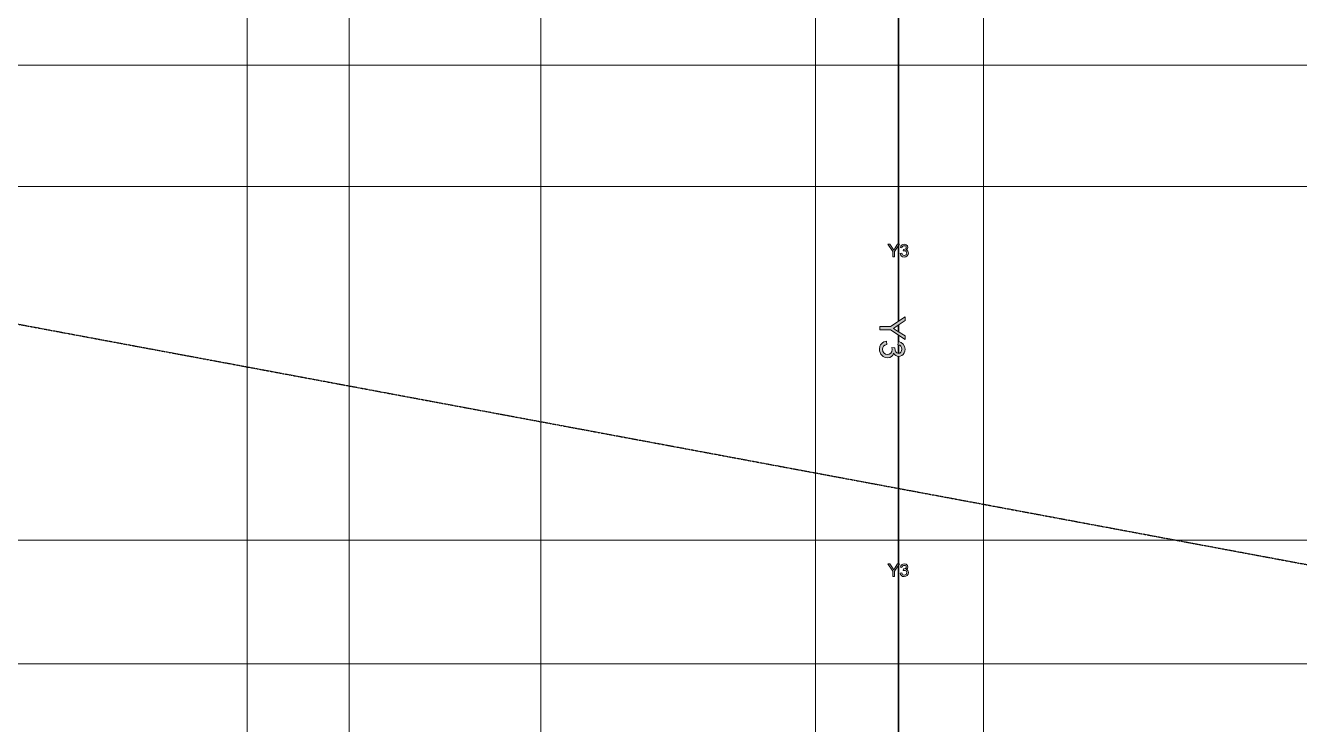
# Model space of a CAD drawing. Header units: inches. Extents: x -3670 to 241, y -250 to 1795.
# Drawn here: x -716 to -118, y 1031 to 1359 of the extents above; entities that cross this region are included whole.
import ezdxf

# ---------------------------------------------------------------- set-up
doc = ezdxf.new("R2010")
doc.units = ezdxf.units.IN
doc.header["$MEASUREMENT"] = 0
doc.linetypes.add('Double Dash 3_8_', pattern=[1, 0.375, -0.125, 0.125, -0.125, 0.125, -0.125])
for name, color, linetype, lineweight in [('A-GENM', 13, 'Continuous', 9), ('C-PROP-LINE', 91, 'Double Dash 3_8_', 30), ('S-GRID', 1, 'Continuous', 9)]:
    doc.layers.add(name, color=color, linetype=linetype, lineweight=lineweight)

# ---------------------------------------------------------------- blocks, each defined once
blk = doc.blocks.new('Control_Line - TBC_3D ControlLine_Y-1534579-01 - SECOND LEVEL - PENENTRATIONS')
at = {"layer": 'A-GENM'}
h = blk.add_hatch(color=256, dxfattribs=at)
h.paths.add_polyline_path([(1596, -0.13), (1596, 0.12), (1594.81, 0.12), (1594.64, -0.13)], flags=0)
h.paths.add_polyline_path([(1593.19, 0.12), (1589.89, 0.12), (1590.05, -0.13), (1593.03, -0.12), (1593.19, 0.12)], flags=0)
h.paths.add_polyline_path([(1588.31, -0.13), (1588.14, 0.12), (1504.87, 0.12), (1505.23, -0.13), (1586.12, -0.13)], flags=0)
h.paths.add_polyline_path([(1504.4, -0.06), (1504.4, 0.12), (1338.77, 0.12), (1338.77, 0.06), (1338.74, -0.13), (1504.4, -0.12), (1504.4, -0.09)], flags=0)
h.paths.add_polyline_path([(1337.29, 0.01), (1337.27, 0.12), (1333.34, 0.12), (1333.26, -0.13), (1337.26, -0.12), (1337.29, 0.01)], flags=0)
h.paths.add_polyline_path([(1332.48, -0.13), (1331.76, -0.03), (1331.81, 0.12), (1328.8, 0.11), (1328.64, -0.13), (1332.19, -0.13)], flags=0)
h.paths.add_polyline_path([(1327.19, 0.12), (1323.89, 0.11), (1324.05, -0.13), (1327.04, -0.11), (1327.19, 0.12)], flags=0)
h.paths.add_polyline_path([(1322.31, -0.13), (1322.14, 0.12), (1172.11, 0.11), (1172, 0), (1172.13, -0.13), (1320.12, -0.13)], flags=0)
h.paths.add_polyline_path([(1172, 0), (1171.99, 0.01), (1171.88, 0.12), (1072.77, 0.11), (1072.77, 0.06), (1072.74, -0.13), (1171.89, -0.11), (1171.98, -0.02)], flags=0)
h.paths.add_polyline_path([(1071.29, 0.01), (1071.27, 0.12), (1067.34, 0.11), (1067.26, -0.13), (1071.26, -0.11), (1071.29, 0.01)], flags=0)
h.paths.add_polyline_path([(1066.48, -0.13), (1065.76, -0.02), (1065.81, 0.12), (1062.81, 0.11), (1062.64, -0.13), (1066.19, -0.13)], flags=0)
h.paths.add_polyline_path([(1061.19, 0.12), (1057.89, 0.11), (1058.05, -0.13), (1061.04, -0.11), (1061.19, 0.12)], flags=0)
h.paths.add_polyline_path([(1056.31, -0.13), (1056.14, 0.12), (806.77, 0.11), (806.77, 0.06), (806.74, -0.13), (1054.12, -0.13)], flags=0)
h.paths.add_polyline_path([(805.29, 0.01), (805.27, 0.12), (801.34, 0.11), (801.26, -0.13), (805.26, -0.11), (805.29, 0)], flags=0)
h.paths.add_polyline_path([(800.48, -0.13), (799.76, -0.03), (799.81, 0.12), (796.81, 0.11), (796.64, -0.13), (800.19, -0.13)], flags=0)
h.paths.add_polyline_path([(795.19, 0.12), (791.89, 0.11), (792.05, -0.13), (795.04, -0.11), (795.19, 0.12)], flags=0)
h.paths.add_polyline_path([(790.31, -0.13), (790.14, 0.12), (540.77, 0.12), (540.76, 0.05), (540.74, -0.13), (788.12, -0.13)], flags=0)
h.paths.add_polyline_path([(539.29, 0.01), (539.27, 0.12), (535.34, 0.12), (535.26, -0.13), (539.26, -0.12), (539.29, 0)], flags=0)
h.paths.add_polyline_path([(534.48, -0.13), (533.76, -0.03), (533.81, 0.12), (530.81, 0.12), (530.64, -0.13), (534.19, -0.13)], flags=0)
h.paths.add_polyline_path([(529.19, 0.12), (525.89, 0.12), (526.05, -0.13), (529.04, -0.12), (529.19, 0.12)], flags=0)
h.paths.add_polyline_path([(524.31, -0.13), (524.14, 0.12), (372.54, 0.12), (372.9, -0.13), (522.22, -0.13)], flags=0)
h.paths.add_polyline_path([(372.07, -0.03), (372.07, 0.12), (274.77, 0.12), (274.76, 0.06), (274.74, -0.13), (372.07, -0.12), (372.07, -0.04)], flags=0)
h.paths.add_polyline_path([(273.29, 0.01), (273.27, 0.12), (269.34, 0.12), (269.26, -0.13), (273.26, -0.12), (273.29, 0)], flags=0)
h.paths.add_polyline_path([(268.48, -0.13), (267.76, -0.03), (267.81, 0.12), (264.81, 0.12), (264.64, -0.13), (268.19, -0.13)], flags=0)
h.paths.add_polyline_path([(263.19, 0.12), (259.89, 0.12), (260.05, -0.13), (263.03, -0.12), (263.19, 0.12)], flags=0)
h.paths.add_polyline_path([(258.31, -0.13), (258.14, 0.12), (222.54, 0.12), (222.9, -0.13), (256.12, -0.13)], flags=0)
h.paths.add_polyline_path([(222.07, 0.09), (222.07, 0.12), (86.2, 0.12), (86.57, -0.13), (222.07, -0.12), (222.07, 0.08)], flags=0)
h.paths.add_polyline_path([(85.74, 0.09), (85.74, 0.12), (8.77, 0.12), (8.77, 0.06), (8.74, -0.13), (85.74, -0.12), (85.74, 0.09)], flags=0)
h.paths.add_polyline_path([(7.29, 0.01), (7.27, 0.12), (3.34, 0.12), (3.26, -0.13), (7.26, -0.12), (7.29, 0)], flags=0)
h = blk.add_hatch(color=256, dxfattribs=at)
h.paths.add_polyline_path([(228.07, 2.69), (227.94, 3.48), (227.53, 4.12), (226.93, 4.54), (226.21, 4.68), (225.68, 4.61), (225.25, 4.4), (224.93, 4.06), (224.74, 3.59), (224.25, 4.2), (223.57, 4.41), (222.83, 4.19), (222.27, 3.57), (222.07, 2.68), (222.17, 2.03), (222.48, 1.5), (222.98, 1.12), (223.64, 0.9), (223.73, 1.64), (223.33, 1.77), (223.04, 2), (222.87, 2.31), (222.81, 2.7), (222.87, 3.09), (223.04, 3.4), (223.3, 3.6), (223.62, 3.67), (224, 3.57), (224.27, 3.29), (224.48, 2.46), (224.47, 2.34), (225.21, 2.26), (225.13, 2.77), (225.2, 3.24), (225.43, 3.61), (225.77, 3.86), (226.19, 3.94), (226.64, 3.86), (227.01, 3.61), (227.25, 3.22), (227.33, 2.71), (227.27, 2.28), (227.09, 1.95), (226.78, 1.71), (226.32, 1.54), (226.41, 0.81), (227.08, 0.99), (227.61, 1.39), (227.96, 1.97)], flags=0)
h.paths.add_polyline_path([(227.98, -2.61), (227.98, -1.87), (225.48, -1.87), (222.07, 0.44), (222.07, -0.43), (224.82, -2.18), (222.07, -4.05), (222.07, -4.92), (225.48, -2.61)], flags=0)
h = blk.add_hatch(color=256, dxfattribs=at)
h.paths.add_polyline_path([(275.32, -5.17), (275.18, -4.11), (274.76, -3.25), (274.07, -2.61), (273.15, -2.24), (273.85, -1.81), (274.36, -1.26), (274.67, -0.61), (274.77, 0.1), (274.66, 0.87), (274.34, 1.59), (273.81, 2.22), (273.09, 2.7), (272.24, 3), (271.31, 3.1), (270.02, 2.9), (268.96, 2.28), (268.19, 1.29), (267.76, -0.03), (269.23, -0.22), (269.49, 0.59), (269.96, 1.17), (270.59, 1.51), (271.36, 1.63), (272.14, 1.51), (272.75, 1.17), (273.16, 0.65), (273.29, 0.01), (273.11, -0.75), (272.55, -1.29), (271.76, -1.61), (270.87, -1.71), (270.64, -1.7), (270.47, -3.17), (271.51, -3.01), (272.44, -3.16), (273.19, -3.62), (273.68, -4.3), (273.85, -5.14), (273.68, -6.03), (273.18, -6.76), (272.4, -7.26), (271.39, -7.42), (270.52, -7.3), (269.86, -6.94), (269.38, -6.32), (269.05, -5.39), (267.57, -5.57), (267.94, -6.91), (268.29, -7.47), (268.75, -7.97), (269.29, -8.38), (269.91, -8.66), (271.34, -8.9), (272.16, -8.83), (272.91, -8.63), (273.59, -8.29), (274.19, -7.81), (274.69, -7.24), (275.04, -6.61), (275.25, -5.92)], flags=0)
h.paths.add_polyline_path([(266.83, 3.1), (265.09, 3.1), (261.59, -2.39), (257.87, 3.1), (256.12, 3.1), (260.74, -3.71), (260.74, -8.71), (262.22, -8.71), (262.22, -3.71), (262.72, -2.96)], flags=0)
h = blk.add_hatch(color=256, dxfattribs=at)
h.paths.add_polyline_path([(378.07, 2.69), (377.94, 3.48), (377.53, 4.12), (376.93, 4.54), (376.21, 4.68), (375.68, 4.61), (375.25, 4.4), (374.93, 4.06), (374.74, 3.59), (374.25, 4.2), (373.57, 4.41), (372.83, 4.19), (372.27, 3.57), (372.07, 2.68), (372.17, 2.03), (372.48, 1.5), (372.98, 1.12), (373.64, 0.9), (373.73, 1.64), (373.33, 1.77), (373.04, 2), (372.87, 2.31), (372.81, 2.7), (372.87, 3.09), (373.04, 3.4), (373.3, 3.6), (373.62, 3.67), (374, 3.57), (374.27, 3.29), (374.48, 2.46), (374.47, 2.34), (375.21, 2.26), (375.13, 2.77), (375.2, 3.24), (375.43, 3.61), (375.77, 3.86), (376.19, 3.94), (376.64, 3.86), (377.01, 3.61), (377.25, 3.22), (377.33, 2.71), (377.27, 2.28), (377.09, 1.95), (376.78, 1.71), (376.32, 1.54), (376.41, 0.81), (377.08, 0.99), (377.61, 1.39), (377.96, 1.97)], flags=0)
h.paths.add_polyline_path([(377.98, -2.61), (377.98, -1.87), (375.48, -1.87), (372.07, 0.44), (372.07, -0.43), (374.82, -2.18), (372.07, -4.05), (372.07, -4.92), (375.48, -2.61)], flags=0)
for p, q in [((222.07, 0.12), (86.2, 0.12)), ((222.27, 3.57), (222.07, 2.68)), ((222.07, 2.68), (222.17, 2.03)), ((225.48, -1.87), (222.07, 0.44)), ((222.07, 0.44), (222.07, -0.43)), ((222.17, 2.03), (222.48, 1.5)), ((222.83, 4.19), (222.27, 3.57)), ((222.48, 1.5), (222.98, 1.12)), ((258.14, 0.12), (222.53, 0.12)), ((222.81, 2.7), (222.87, 3.09)), ((222.87, 2.31), (222.81, 2.7)), ((223.57, 4.41), (222.83, 4.19)), ((222.87, 3.09), (223.04, 3.4)), ((223.04, 2), (222.87, 2.31)), ((222.98, 1.12), (223.64, 0.9)), ((223.04, 3.4), (223.3, 3.6)), ((223.33, 1.77), (223.04, 2)), ((223.3, 3.6), (223.62, 3.67)), ((223.73, 1.64), (223.33, 1.77)), ((224.25, 4.2), (223.57, 4.41)), ((223.62, 3.67), (224, 3.57)), ((223.64, 0.9), (223.73, 1.64)), ((224, 3.57), (224.27, 3.29)), ((224.74, 3.59), (224.25, 4.2)), ((224.27, 3.29), (224.48, 2.46)), ((224.48, 2.46), (224.47, 2.34)), ((224.47, 2.34), (225.21, 2.26)), ((224.93, 4.06), (224.74, 3.59)), ((225.25, 4.4), (224.93, 4.06)), ((225.13, 2.77), (225.2, 3.24)), ((225.21, 2.26), (225.13, 2.77)), ((225.2, 3.24), (225.43, 3.61)), ((225.68, 4.61), (225.25, 4.4)), ((225.43, 3.61), (225.77, 3.86)), ((226.21, 4.68), (225.68, 4.61)), ((225.77, 3.86), (226.19, 3.94)), ((226.19, 3.94), (226.64, 3.86)), ((226.93, 4.54), (226.21, 4.68)), ((226.78, 1.71), (226.32, 1.54)), ((226.32, 1.54), (226.41, 0.81)), ((226.41, 0.81), (227.08, 0.99)), ((226.64, 3.86), (227.01, 3.61)), ((227.09, 1.95), (226.78, 1.71)), ((227.53, 4.12), (226.93, 4.54)), ((227.01, 3.61), (227.25, 3.22)), ((227.08, 0.99), (227.61, 1.39)), ((227.27, 2.28), (227.09, 1.95)), ((227.25, 3.22), (227.33, 2.71)), ((227.33, 2.71), (227.27, 2.28)), ((227.94, 3.48), (227.53, 4.12)), ((227.61, 1.39), (227.96, 1.97)), ((228.07, 2.69), (227.94, 3.48)), ((227.96, 1.97), (228.07, 2.69)), ((257.87, 3.1), (256.12, 3.1)), ((256.12, 3.1), (260.74, -3.71)), ((260.33, -0.53), (257.87, 3.1)), ((263.19, 0.12), (259.88, 0.12)), ((262.22, -3.71), (266.83, 3.1)), ((265.09, 3.1), (262.85, -0.4)), ((267.81, 0.12), (264.81, 0.12)), ((266.83, 3.1), (265.09, 3.1)), ((268.19, 1.29), (267.76, -0.03)), ((268.96, 2.28), (268.19, 1.29)), ((270.02, 2.9), (268.96, 2.28)), ((269.23, -0.22), (269.49, 0.59)), ((273.27, 0.12), (269.34, 0.12)), ((269.49, 0.59), (269.96, 1.17)), ((269.96, 1.17), (270.59, 1.51)), ((271.31, 3.1), (270.02, 2.9)), ((270.59, 1.51), (271.36, 1.63)), ((272.24, 3), (271.31, 3.1)), ((271.36, 1.63), (272.14, 1.51)), ((272.14, 1.51), (272.75, 1.17)), ((273.09, 2.7), (272.24, 3)), ((272.75, 1.17), (273.16, 0.65)), ((273.81, 2.22), (273.09, 2.7)), ((273.29, 0.01), (273.11, -0.75)), ((273.16, 0.65), (273.29, 0.01)), ((274.34, 1.59), (273.81, 2.22)), ((274.66, 0.87), (274.34, 1.59)), ((274.77, 0.1), (274.66, 0.87)), ((274.67, -0.61), (274.77, 0.1)), ((372.07, 0.12), (274.77, 0.12)), ((372.27, 3.57), (372.07, 2.68)), ((372.07, 2.68), (372.17, 2.03)), ((375.48, -1.87), (372.07, 0.44)), ((372.07, 0.44), (372.07, -0.43)), ((372.17, 2.03), (372.48, 1.5)), ((372.83, 4.19), (372.27, 3.57)), ((372.48, 1.5), (372.98, 1.12)), ((524.14, 0.12), (372.53, 0.12)), ((372.81, 2.7), (372.87, 3.09)), ((372.87, 2.31), (372.81, 2.7)), ((373.57, 4.41), (372.83, 4.19)), ((372.87, 3.09), (373.04, 3.4)), ((373.04, 2), (372.87, 2.31)), ((372.98, 1.12), (373.64, 0.9)), ((373.04, 3.4), (373.3, 3.6)), ((373.33, 1.77), (373.04, 2)), ((373.3, 3.6), (373.62, 3.67)), ((373.73, 1.64), (373.33, 1.77)), ((374.25, 4.2), (373.57, 4.41)), ((373.62, 3.67), (374, 3.57)), ((373.64, 0.9), (373.73, 1.64)), ((374, 3.57), (374.27, 3.29)), ((374.74, 3.59), (374.25, 4.2)), ((374.27, 3.29), (374.48, 2.46)), ((374.48, 2.46), (374.47, 2.34)), ((374.47, 2.34), (375.21, 2.26)), ((374.93, 4.06), (374.74, 3.59)), ((375.25, 4.4), (374.93, 4.06)), ((375.13, 2.77), (375.2, 3.24)), ((375.21, 2.26), (375.13, 2.77)), ((375.2, 3.24), (375.43, 3.61)), ((375.68, 4.61), (375.25, 4.4)), ((375.43, 3.61), (375.77, 3.86)), ((376.21, 4.68), (375.68, 4.61)), ((375.77, 3.86), (376.19, 3.94)), ((376.19, 3.94), (376.64, 3.86)), ((376.93, 4.54), (376.21, 4.68)), ((376.78, 1.71), (376.32, 1.54)), ((376.32, 1.54), (376.41, 0.81)), ((376.41, 0.81), (377.08, 0.99)), ((376.64, 3.86), (377.01, 3.61)), ((377.09, 1.95), (376.78, 1.71)), ((377.53, 4.12), (376.93, 4.54)), ((377.01, 3.61), (377.25, 3.22)), ((377.08, 0.99), (377.61, 1.39)), ((377.27, 2.28), (377.09, 1.95)), ((377.25, 3.22), (377.33, 2.71)), ((377.33, 2.71), (377.27, 2.28)), ((377.94, 3.48), (377.53, 4.12)), ((377.61, 1.39), (377.96, 1.97)), ((378.07, 2.69), (377.94, 3.48)), ((377.96, 1.97), (378.07, 2.69)), ((86.57, -0.13), (222.07, -0.13)), ((222.07, -0.43), (223.82, -1.55)), ((222.07, -4.92), (225.48, -2.61)), ((223.89, -2.81), (222.07, -4.05)), ((222.07, -4.05), (222.07, -4.92)), ((222.9, -0.13), (258.31, -0.13)), ((223.82, -1.55), (224.82, -2.18)), ((224.82, -2.18), (223.89, -2.81)), ((227.98, -1.87), (225.48, -1.87)), ((225.48, -2.61), (227.98, -2.61)), ((227.98, -2.61), (227.98, -1.87)), ((260.05, -0.13), (263.03, -0.13)), ((261.59, -2.39), (260.33, -0.53)), ((260.74, -3.71), (260.74, -8.71)), ((262.85, -0.4), (261.59, -2.39)), ((262.22, -8.71), (262.22, -3.71)), ((264.64, -0.13), (268.48, -0.13)), ((269.05, -5.39), (267.57, -5.57)), ((267.57, -5.57), (267.94, -6.91)), ((267.76, -0.03), (269.23, -0.22)), ((269.38, -6.32), (269.05, -5.39)), ((269.26, -0.13), (273.26, -0.13)), ((270.64, -1.7), (270.47, -3.17)), ((270.47, -3.17), (271.51, -3.01)), ((270.87, -1.71), (270.64, -1.7)), ((271.76, -1.61), (270.87, -1.71)), ((271.51, -3.01), (272.44, -3.16)), ((272.55, -1.29), (271.76, -1.61)), ((272.44, -3.16), (273.19, -3.62)), ((273.11, -0.75), (272.55, -1.29)), ((273.15, -2.24), (273.85, -1.81)), ((274.07, -2.61), (273.15, -2.24)), ((273.19, -3.62), (273.68, -4.3)), ((273.68, -4.3), (273.85, -5.14)), ((273.85, -5.14), (273.68, -6.03)), ((273.85, -1.81), (274.36, -1.26)), ((274.76, -3.25), (274.07, -2.61)), ((274.36, -1.26), (274.67, -0.61)), ((274.74, -0.13), (372.07, -0.13)), ((275.18, -4.11), (274.76, -3.25)), ((275.04, -6.61), (275.25, -5.92)), ((275.32, -5.17), (275.18, -4.11)), ((275.25, -5.92), (275.32, -5.17)), ((372.07, -0.43), (373.82, -1.55)), ((372.07, -4.92), (375.48, -2.61)), ((373.89, -2.81), (372.07, -4.05)), ((372.07, -4.05), (372.07, -4.92)), ((372.9, -0.13), (524.31, -0.13)), ((373.82, -1.55), (374.82, -2.18)), ((374.82, -2.18), (373.89, -2.81)), ((377.98, -1.87), (375.48, -1.87)), ((375.48, -2.61), (377.98, -2.61)), ((377.98, -2.61), (377.98, -1.87)), ((260.74, -8.71), (262.22, -8.71)), ((267.94, -6.91), (268.29, -7.47)), ((268.29, -7.47), (268.75, -7.97)), ((268.75, -7.97), (269.29, -8.38)), ((269.29, -8.38), (269.91, -8.66)), ((269.86, -6.94), (269.38, -6.32)), ((270.52, -7.3), (269.86, -6.94)), ((269.91, -8.66), (271.34, -8.9)), ((271.39, -7.42), (270.52, -7.3)), ((271.34, -8.9), (272.16, -8.83)), ((272.4, -7.26), (271.39, -7.42)), ((272.16, -8.83), (272.91, -8.63)), ((273.18, -6.76), (272.4, -7.26)), ((272.91, -8.63), (273.59, -8.29)), ((273.68, -6.03), (273.18, -6.76)), ((273.59, -8.29), (274.19, -7.81)), ((274.19, -7.81), (274.69, -7.24)), ((274.69, -7.24), (275.04, -6.61))]:
    blk.add_line(p, q, dxfattribs=at)
blk = doc.blocks.new('Family - ___-389244-01 - SECOND LEVEL - PENENTRATIONS')
at = {"layer": 'C-PROP-LINE'}
blk.add_line((-3452, 1727.74), (100, 1065.67), dxfattribs=at)

msp = doc.modelspace()

# ---------------------------------------------------------------- linework, layer by layer
at = {"layer": 'S-GRID'}
for p, q in [((-612, -238.35436), (-612, 1782.99758)), ((-564, 1782.99758), (-564, -238.35436)), ((-474, -238.35436), (-474, 1782.99758)), ((-345, -238.35436), (-345, 1782.99758)), ((-266, 1782.99758), (-266, -238.35436)), ((-3581, 1340), (227, 1340)), ((-3580, 1282.99986), (228, 1282.99986)), ((-3580, 1117), (228, 1117)), ((-3580, 1059), (228, 1059))]:
    msp.add_line(p, q, dxfattribs=at)

# ---------------------------------------------------------------- block references
at = {"layer": 'A-GENM', "rotation": 269.9999999999999}
msp.add_blockref('Control_Line - TBC_3D ControlLine_Y-1534579-01 - SECOND LEVEL - PENENTRATIONS', (-306, 1478), dxfattribs=at)
at = {"layer": 'C-PROP-LINE'}
msp.add_blockref('Family - ___-389244-01 - SECOND LEVEL - PENENTRATIONS', (0, 0), dxfattribs=at)

doc.saveas('drawing.dxf')
